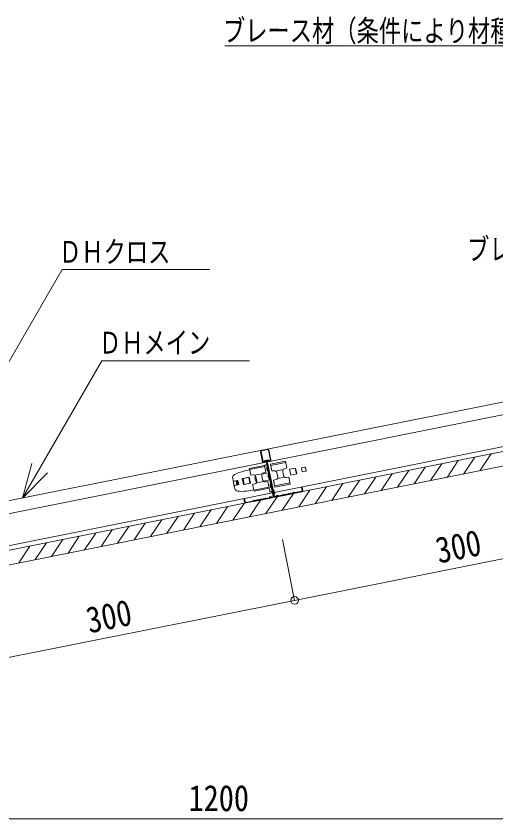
# Model space of a CAD drawing. Units: millimetres, scale not verified. Extents: x -205 to 205, y -142 to 143.
# Drawn here: x -4.4 to 36, y -4.6 to 63 of the extents above; entities that cross this region are included whole.
import ezdxf
from ezdxf.enums import TextEntityAlignment as Align

# ---------------------------------------------------------------- set-up
doc = ezdxf.new("R2010")
doc.units = ezdxf.units.MM
doc.header["$LTSCALE"] = 0.25
for name, color, linetype, lineweight in [('1-1_1-0 断面', 7, 'Continuous', 18), ('1-2_1-1 寸法', 7, 'Continuous', 18), ('1-3_1-2 文字', 7, 'Continuous', 18), ('1-4_1-3 ＤＨクロス', 7, 'Continuous', 18)]:
    doc.layers.add(name, color=color, linetype=linetype, lineweight=lineweight)
doc.styles.add('ＭＳ ゴシック', font='')
doc.styles.get('ＭＳ ゴシック').set_extended_font_data('MS Gothic')

msp = doc.modelspace()

# ---------------------------------------------------------------- linework, layer by layer
at = {"layer": '1-1_1-0 断面'}
for p, q in [((-53.6225, 7.0558), (198.7027, 57.5208)), ((-42.9686, 13.5105), (74.0492, 36.9141)), ((-42.9351, 14.5982), (66.3472, 36.4547)), ((-53.6225, 8.6875), (76.0255, 34.6171)), ((33.2635, 24.433), (34.2049, 25.845)), ((34.6503, 24.7103), (35.5916, 26.1224)), ((16.5171, 25.1661), (15.2423, 24.9111)), ((16.5373, 25.065), (15.2626, 24.81)), ((16.6315, 24.5943), (16.5171, 25.1661)), ((16.6118, 25.2022), (16.7099, 25.2219)), ((17.0074, 25.2641), (18.2821, 25.5191)), ((17.0074, 25.2641), (17.1217, 24.6923)), ((17.0276, 25.163), (18.3024, 25.418)), ((30.49, 23.8783), (31.4314, 25.2903)), ((31.8768, 24.1556), (32.8181, 25.5677)), ((13.9941, 24.3825), (14.1264, 24.4479)), ((14.8678, 24.7005), (15.2685, 24.7806)), ((15.3567, 24.3393), (15.2423, 24.9111)), ((15.3567, 24.3393), (15.5736, 24.3633)), ((16.3152, 24.457), (15.7014, 24.3343)), ((16.2968, 24.4254), (16.8472, 24.5354)), ((16.6315, 24.5943), (16.422, 24.533)), ((17.1217, 24.6923), (17.3387, 24.7163)), ((17.4664, 24.6873), (18.0803, 24.8101)), ((17.5568, 24.5568), (17.6281, 24.2003)), ((18.0471, 24.6548), (18.1184, 24.2984)), ((18.622, 24.8394), (19.1224, 24.9395)), ((18.7201, 24.3491), (18.622, 24.8394)), ((19.2204, 24.4492), (18.7201, 24.3491)), ((19.1006, 24.9351), (19.1987, 24.4449)), ((19.1123, 24.9375), (19.2104, 24.4472)), ((19.1224, 24.9395), (19.2204, 24.4492)), ((19.9115, 25.0208), (19.6173, 24.962)), ((19.6173, 24.962), (19.686, 24.6188)), ((19.9801, 24.6776), (19.686, 24.6188)), ((19.9703, 24.9816), (20.0194, 24.7365)), ((26.3298, 23.0462), (27.2711, 24.4583)), ((27.7165, 23.3236), (28.6579, 24.7356)), ((29.1033, 23.6009), (30.0446, 25.013)), ((13.8329, 24.0548), (13.8643, 23.8981)), ((13.8907, 23.7657), (13.9398, 23.5205)), ((13.93, 23.8245), (14.2241, 23.8834)), ((13.9584, 23.8353), (14.2722, 23.8981)), ((14.1261, 23.8638), (14.1947, 23.5205)), ((14.1751, 23.8736), (14.2437, 23.5304)), ((14.2241, 23.8834), (14.2928, 23.5402)), ((14.2722, 23.8981), (14.3428, 23.5451)), ((14.6399, 24.0481), (14.6889, 24.0579)), ((14.7399, 23.548), (14.6399, 24.0481)), ((15.2282, 24.1658), (14.6889, 24.0579)), ((14.6889, 24.0579), (14.7889, 23.5578)), ((15.19, 24.153), (14.6897, 24.053)), ((14.6897, 24.053), (14.7877, 23.5627)), ((14.7114, 24.0573), (14.8095, 23.567)), ((15.2881, 23.6627), (15.19, 24.153)), ((15.3283, 23.6657), (15.2282, 24.1658)), ((15.7097, 24.104), (15.7489, 23.9079)), ((15.7917, 24.2038), (15.863, 23.8473)), ((16.4437, 23.8149), (15.8298, 23.6921)), ((16.282, 24.3018), (16.3533, 23.9454)), ((16.4145, 23.837), (16.9649, 23.9471)), ((16.7884, 23.8098), (16.5714, 23.7858)), ((16.7884, 23.8098), (16.9027, 23.2381)), ((17.2786, 23.9079), (17.4881, 23.9692)), ((17.2786, 23.9079), (17.393, 23.3361)), ((17.3728, 23.4372), (18.6475, 23.6921)), ((17.5949, 24.0451), (18.2087, 24.1679)), ((23.5562, 22.4915), (24.4976, 23.9036)), ((24.943, 22.7689), (25.8844, 24.1809)), ((13.9976, 23.2315), (13.9662, 23.3882)), ((13.9986, 23.4813), (14.2928, 23.5402)), ((14.029, 23.4823), (14.3428, 23.5451)), ((14.7889, 23.5578), (14.7399, 23.548)), ((14.7877, 23.5627), (15.2881, 23.6627)), ((14.7889, 23.5578), (15.3283, 23.6657)), ((15.2012, 23.0335), (15.6018, 23.1136)), ((15.5136, 23.5549), (15.7231, 23.6162)), ((15.5136, 23.5549), (15.6279, 22.9831)), ((16.8825, 23.3391), (15.6077, 23.0842)), ((16.9027, 23.2381), (15.6279, 22.9831)), ((16.8766, 23.3686), (16.9492, 23.0057)), ((17.1433, 23.0548), (17.31, 23.0881)), ((17.393, 23.3361), (18.6677, 23.5911)), ((19.396, 21.6595), (20.3374, 23.0715)), ((20.7827, 21.9368), (21.7241, 23.3489)), ((22.1695, 22.2142), (23.1109, 23.6262)), ((14.2724, 22.9909), (14.4197, 22.9814)), ((16.6225, 21.1048), (17.5639, 22.5168)), ((17.0668, 22.9273), (17.1649, 22.9469)), ((18.0092, 21.3821), (18.9506, 22.7942)), ((12.4622, 20.2727), (13.4036, 21.6848)), ((13.849, 20.5501), (14.7904, 21.9621)), ((15.2357, 20.8274), (16.1771, 22.2395)), ((9.6887, 19.718), (10.6301, 21.1301)), ((11.0755, 19.9954), (12.0169, 21.4074)), ((5.5285, 18.886), (6.4699, 20.298)), ((6.9152, 19.1633), (7.8566, 20.5754)), ((8.302, 19.4407), (9.2434, 20.8527)), ((2.755, 18.3313), (3.6963, 19.7433)), ((4.1417, 18.6086), (5.0831, 20.0207)), ((-0.0185, 17.7766), (0.9228, 19.1886)), ((1.3682, 18.0539), (2.3096, 19.466)), ((-4.1788, 16.9445), (-3.2374, 18.3566)), ((-2.792, 17.2219), (-1.8507, 18.6339)), ((-1.4053, 17.4992), (-0.4639, 18.9113))]:
    msp.add_line(p, q, dxfattribs=at)
for points in [[(-53.5441, 8.2952), (75.6045, 34.125), (198.7027, 58.7446)], [(18.2821, 25.5191), (18.3965, 24.9473), (18.187, 24.886)], [(18.6677, 23.5911), (18.5534, 24.1628), (18.3365, 24.1388)], [(17.2022, 22.7606), (17.3689, 22.7939), (17.31, 23.0881)]]:
    msp.add_lwpolyline(points, dxfattribs=at)
for centre, radius, start, end in [((16.6315, 25.1042), 0.1, 101.30993, 191.30993), ((16.9845, 24.9198), 0.29, 147.70711, 234.91275), ((14.1271, 24.1136), 0.3, 116.30993, 191.30993), ((15.4561, 21.7587), 3, 101.30993, 116.30993), ((15.5956, 24.1645), 0.2, 11.30993, 96.30993), ((16.4781, 24.341), 0.2, 106.30993, 191.30993), ((17.4184, 24.3437), 0.6025, 161.4471, 221.17277), ((17.3607, 24.5175), 0.2, 11.30993, 96.30993), ((18.2432, 24.694), 0.2, 106.30993, 191.30993), ((19.9213, 24.9718), 0.05, 11.30993, 101.30993), ((19.9703, 24.7267), 0.05, 281.30993, 11.30993), ((13.9427, 23.9138), 0.08, 191.30993, 281.30993), ((13.9398, 23.7755), 0.05, 101.30993, 191.30993), ((15.9058, 24.1432), 0.2, 137.08667, 191.30993), ((15.6669, 23.8081), 0.2, 286.30993, 11.30993), ((15.9451, 23.9471), 0.2, 191.30993, 245.5332), ((16.5494, 23.9846), 0.2, 191.30993, 276.30993), ((17.432, 24.1611), 0.2, 286.30993, 11.30993), ((18.3145, 24.3376), 0.2, 191.30993, 276.30993), ((13.9888, 23.5304), 0.05, 191.30993, 281.30993), ((14.0447, 23.4039), 0.08, 101.30993, 191.30993), ((14.2918, 23.2903), 0.3, 191.30993, 266.30993), ((14.6128, 25.9752), 3, 266.30993, 281.30993), ((17.0472, 23.0254), 0.1, 191.30993, 281.30993), ((17.2688, 23.498), 0.29, 147.70711, 234.91275)]:
    msp.add_arc(centre, radius, start, end, dxfattribs=at)
at = {"layer": '1-2_1-1 寸法'}
for p, q in [((19.0469, 13.792), (48.4643, 19.6755)), ((19.0469, 13.792), (18.0208, 18.9225)), ((-10.3706, 7.9085), (19.0469, 13.792)), ((-46.5066, -4.6192), (73.4934, -4.6192))]:
    msp.add_line(p, q, dxfattribs=at)
msp.add_circle((19.0469, 13.792), 0.319, dxfattribs=at)
at = {"layer": '1-3_1-2 文字'}
for p, q in [((-0.5158, 41.6718), (-12.6497, 20.6553)), ((-0.5158, 41.6718), (11.9176, 41.6718)), ((2.8103, 33.9717), (-3.8634, 22.4125)), ((2.8103, 33.9717), (15.2436, 33.9717)), ((-3.8634, 22.4125), (-3.0869, 25.3103)), ((-3.8634, 22.4125), (-1.7421, 24.5339))]:
    msp.add_line(p, q, dxfattribs=at)
msp.add_lwpolyline([(13.1778, 60.4919), (53.9977, 60.4919), (57.7165, 54.0508), (56.9401, 56.9485)], dxfattribs=at)
at = {"layer": '1-4_1-3 ＤＨクロス'}
for p, q in [((16.248, 26.4349), (16.7678, 26.5388)), ((16.2579, 26.3858), (16.7776, 26.4898)), ((17.0051, 25.6072), (16.8364, 26.4505)), ((16.8854, 26.4604), (17.0541, 25.6171)), ((16.1696, 26.3172), (16.3383, 25.4739)), ((16.3873, 25.4837), (16.2186, 26.327)), ((16.4793, 25.4678), (16.5375, 25.5552)), ((16.5195, 25.438), (16.5791, 25.5275)), ((16.6517, 25.5131), (17.2433, 22.5547)), ((16.7007, 25.5229), (17.2924, 22.5645)), ((16.7209, 25.4216), (17.2924, 22.5645)), ((16.7497, 25.5327), (17.3414, 22.5743)), ((16.9006, 25.5142), (16.8111, 25.5739)), ((16.9262, 25.5572), (16.8389, 25.6155)), ((19.685, 23.349), (19.636, 23.3392)), ((19.636, 23.3392), (19.6948, 23.045)), ((19.7438, 23.0548), (19.685, 23.349)), ((14.7821, 22.3684), (14.8311, 22.3782)), ((14.8409, 22.0742), (14.7821, 22.3684)), ((14.8311, 22.3782), (14.8899, 22.084)), ((16.2888, 22.3128), (16.3446, 22.324)), ((16.4555, 22.3461), (16.5113, 22.3573)), ((16.9049, 22.436), (16.6222, 22.3795)), ((16.632, 22.3305), (16.9134, 22.3867)), ((16.9321, 22.456), (16.9438, 22.4773)), ((16.9876, 22.4533), (16.976, 22.432)), ((17.0477, 22.4653), (17.0666, 22.4502)), ((17.0979, 22.4892), (17.079, 22.5043)), ((17.2041, 22.4959), (17.1307, 22.4812)), ((17.1405, 22.4322), (17.2139, 22.4468)), ((17.4002, 22.5351), (17.4736, 22.5498)), ((17.4834, 22.5007), (17.41, 22.4861)), ((17.5009, 22.5698), (17.5125, 22.591)), ((17.5564, 22.567), (17.5447, 22.5458)), ((17.6164, 22.5791), (17.6354, 22.5639)), ((17.6666, 22.6029), (17.6477, 22.6181)), ((17.6995, 22.5949), (17.9821, 22.6515)), ((17.9919, 22.6024), (17.7106, 22.5462)), ((18.1488, 22.6848), (18.0931, 22.6737)), ((18.1029, 22.6246), (18.1586, 22.6358)), ((18.3155, 22.7182), (18.2598, 22.707)), ((18.2696, 22.658), (18.3253, 22.6691)), ((18.4822, 22.7515), (18.4265, 22.7403)), ((18.4363, 22.6913), (18.492, 22.7025)), ((18.6489, 22.7848), (18.5932, 22.7737)), ((18.603, 22.7246), (18.6587, 22.7358)), ((18.8156, 22.8182), (18.7599, 22.807)), ((18.7697, 22.758), (18.8254, 22.7691)), ((18.9266, 22.8404), (18.9424, 22.8435)), ((18.9364, 22.7913), (18.9522, 22.7945)), ((18.9551, 22.852), (18.9658, 22.8681)), ((19.0074, 22.8404), (18.9967, 22.8243)), ((19.0352, 22.8459), (19.0512, 22.8352)), ((19.0629, 22.8875), (19.0789, 22.8768)), ((19.6556, 22.9862), (19.094, 22.8738)), ((19.6654, 22.9371), (19.1038, 22.8248)), ((14.9488, 22.0448), (15.5104, 22.1571)), ((14.9586, 21.9958), (15.5202, 22.1081)), ((15.5338, 22.1817), (15.5231, 22.1656)), ((15.5754, 22.154), (15.5647, 22.1379)), ((15.6031, 22.1595), (15.6192, 22.1488)), ((15.6469, 22.1904), (15.6309, 22.2011)), ((15.6778, 22.1906), (15.6619, 22.1874)), ((15.6876, 22.1416), (15.6717, 22.1384)), ((15.7887, 22.2128), (15.8445, 22.2239)), ((15.7985, 22.1638), (15.8543, 22.1749)), ((15.9554, 22.2461), (16.0112, 22.2573)), ((16.021, 22.2082), (15.9652, 22.1971)), ((16.1221, 22.2795), (16.1779, 22.2906)), ((16.1877, 22.2416), (16.1319, 22.2304)), ((16.2986, 22.2638), (16.3544, 22.2749)), ((16.5211, 22.3083), (16.4653, 22.2971))]:
    msp.add_line(p, q, dxfattribs=at)
for centre, radius, start, end in [((16.2677, 26.3368), 0.1, 101.30993, 191.30993), ((16.2677, 26.3368), 0.05, 101.30993, 191.30993), ((16.7874, 26.4407), 0.1, 11.30993, 101.30993), ((16.7874, 26.4407), 0.05, 11.30993, 101.30993), ((16.4363, 25.4935), 0.1, 191.30993, 326.30993), ((16.4363, 25.4935), 0.05, 191.30993, 329.1579), ((16.6124, 25.5053), 0.09, 11.30993, 146.30993), ((16.6124, 25.5053), 0.04, 11.30993, 146.30993), ((16.7889, 25.5406), 0.09, 56.30993, 191.30993), ((16.7889, 25.5406), 0.04, 56.30993, 191.30993), ((16.956, 25.5974), 0.1, 236.30993, 11.30993), ((16.956, 25.5974), 0.05, 233.46196, 11.30993), ((19.6458, 23.0352), 0.05, 281.30993, 11.30993), ((19.6458, 23.0352), 0.1, 281.30993, 11.30993), ((16.2431, 22.2527), 0.07, 62.36749, 140.25237), ((16.3406, 22.3436), 0.02, 281.30993, 320.25237), ((16.4098, 22.286), 0.07, 62.36749, 140.25237), ((16.4516, 22.3658), 0.02, 242.36749, 281.30993), ((16.5073, 22.3769), 0.02, 281.30993, 320.25237), ((16.5073, 22.3769), 0.07, 281.30993, 320.25237), ((16.5765, 22.3194), 0.07, 62.36749, 140.25237), ((16.5765, 22.3194), 0.02, 62.36749, 138.17983), ((16.6183, 22.3991), 0.07, 242.36749, 281.30993), ((16.6183, 22.3991), 0.02, 242.36749, 281.30993), ((16.897, 22.4752), 0.04, 281.30993, 331.30993), ((16.897, 22.4752), 0.09, 281.30993, 331.30993), ((17.0227, 22.4341), 0.09, 51.30993, 151.30993), ((17.0227, 22.4341), 0.04, 51.30993, 151.30993), ((17.1229, 22.5204), 0.09, 231.30993, 281.30993), ((17.1229, 22.5204), 0.04, 231.30993, 281.30993), ((17.1943, 22.5449), 0.05, 281.30993, 11.30993), ((17.1943, 22.5449), 0.1, 281.30993, 11.30993), ((17.3904, 22.5841), 0.1, 191.30993, 281.30993), ((17.3904, 22.5841), 0.05, 191.30993, 281.30993), ((17.4658, 22.589), 0.04, 281.30993, 331.30993), ((17.4658, 22.589), 0.09, 281.30993, 331.30993), ((17.5914, 22.5478), 0.09, 51.30993, 151.30993), ((17.5914, 22.5478), 0.04, 51.30993, 151.30993), ((17.6916, 22.6342), 0.09, 231.30993, 281.30993), ((17.6916, 22.6342), 0.04, 231.30993, 281.30993), ((17.9782, 22.6711), 0.02, 281.30993, 320.25237), ((17.9782, 22.6711), 0.07, 281.30993, 320.25237), ((18.0474, 22.6135), 0.07, 62.36749, 140.25237), ((18.0474, 22.6135), 0.02, 64.44003, 140.25237), ((18.0892, 22.6933), 0.07, 242.36749, 281.30993), ((18.0892, 22.6933), 0.02, 242.36749, 281.30993), ((18.1449, 22.7044), 0.02, 281.30993, 320.25237), ((18.1449, 22.7044), 0.07, 281.30993, 320.25237), ((18.2141, 22.6469), 0.07, 62.36749, 140.25237), ((18.2141, 22.6469), 0.02, 64.44003, 140.25237), ((18.2559, 22.7266), 0.07, 242.36749, 281.30993), ((18.2559, 22.7266), 0.02, 242.36749, 281.30993), ((18.3116, 22.7378), 0.02, 281.30993, 320.25237), ((18.3116, 22.7378), 0.07, 281.30993, 320.25237), ((18.3808, 22.6802), 0.07, 62.36749, 140.25237), ((18.3808, 22.6802), 0.02, 64.44003, 140.25237), ((18.4226, 22.7599), 0.07, 242.36749, 281.30993), ((18.4226, 22.7599), 0.02, 242.36749, 281.30993), ((18.4783, 22.7711), 0.02, 281.30993, 320.25237), ((18.4783, 22.7711), 0.07, 281.30993, 320.25237), ((18.5475, 22.7136), 0.07, 62.36749, 140.25237), ((18.5475, 22.7136), 0.02, 64.44003, 140.25237), ((18.5892, 22.7933), 0.07, 242.36749, 281.30993), ((18.5892, 22.7933), 0.02, 242.36749, 281.30993), ((18.645, 22.8044), 0.02, 281.30993, 320.25237), ((18.645, 22.8044), 0.07, 281.30993, 320.25237), ((18.7142, 22.7469), 0.07, 62.36749, 140.25237), ((18.7142, 22.7469), 0.02, 64.44003, 140.25237), ((18.7559, 22.8266), 0.07, 242.36749, 281.30993), ((18.7559, 22.8266), 0.02, 242.36749, 281.30993), ((18.8117, 22.8378), 0.02, 281.30993, 320.25237), ((18.8117, 22.8378), 0.07, 281.30993, 320.25237), ((18.8809, 22.7802), 0.07, 62.36749, 140.25237), ((18.8809, 22.7802), 0.02, 62.36749, 138.17983), ((18.9226, 22.86), 0.07, 242.36749, 281.30993), ((18.9226, 22.86), 0.02, 242.36749, 281.30993), ((18.9385, 22.8631), 0.02, 281.30993, 326.30993), ((18.9385, 22.8631), 0.07, 281.30993, 326.30993), ((19.0241, 22.8293), 0.07, 56.30993, 146.30993), ((19.0241, 22.8293), 0.02, 56.30993, 146.30993), ((19.09, 22.8934), 0.07, 236.30993, 281.30993), ((19.09, 22.8934), 0.02, 236.30993, 281.30993), ((14.939, 22.0938), 0.1, 191.30993, 281.30993), ((14.939, 22.0938), 0.05, 191.30993, 281.30993), ((15.5065, 22.1767), 0.02, 281.30993, 326.30993), ((15.5065, 22.1767), 0.07, 281.30993, 326.30993), ((15.592, 22.1429), 0.07, 56.30993, 146.30993), ((15.592, 22.1429), 0.02, 56.30993, 146.30993), ((15.658, 22.207), 0.07, 236.30993, 281.30993), ((15.658, 22.207), 0.02, 236.30993, 281.30993), ((15.6738, 22.2102), 0.02, 281.30993, 320.25237), ((15.6738, 22.2102), 0.07, 281.30993, 320.25237), ((15.743, 22.1527), 0.07, 62.36749, 140.25237), ((15.743, 22.1527), 0.02, 64.44003, 140.25237), ((15.7848, 22.2324), 0.07, 242.36749, 281.30993), ((15.7848, 22.2324), 0.02, 242.36749, 281.30993), ((15.8405, 22.2435), 0.02, 281.30993, 320.25237), ((15.8405, 22.2435), 0.07, 281.30993, 320.25237), ((15.9097, 22.186), 0.07, 62.36749, 140.25237), ((15.9097, 22.186), 0.02, 62.36749, 138.17983), ((15.9515, 22.2657), 0.07, 242.36749, 281.30993), ((15.9515, 22.2657), 0.02, 242.36749, 281.30993), ((16.0072, 22.2769), 0.02, 281.30993, 320.25237), ((16.0072, 22.2769), 0.07, 281.30993, 320.25237), ((16.0764, 22.2193), 0.07, 62.36749, 140.25237), ((16.0764, 22.2193), 0.02, 62.36749, 138.17983), ((16.1182, 22.2991), 0.07, 242.36749, 281.30993), ((16.1182, 22.2991), 0.02, 242.36749, 281.30993), ((16.1739, 22.3102), 0.02, 281.30993, 320.25237), ((16.1739, 22.3102), 0.07, 281.30993, 320.25237), ((16.2431, 22.2527), 0.02, 62.36749, 138.17983), ((16.2849, 22.3324), 0.07, 242.36749, 281.30993), ((16.2849, 22.3324), 0.02, 242.36749, 281.30993), ((16.3406, 22.3436), 0.07, 281.30993, 320.25237), ((16.4098, 22.286), 0.02, 62.36749, 138.17983), ((16.4516, 22.3658), 0.07, 242.36749, 281.30993)]:
    msp.add_arc(centre, radius, start, end, dxfattribs=at)

# ---------------------------------------------------------------- texts
at = {"layer": '1-2_1-1 寸法', "style": 'ＭＳ ゴシック', "width": 0.85}
for p in [(31.3041, 16.2434), (1.8867, 10.36)]:
    msp.add_text('300', height=2.199, rotation=11.31, dxfattribs=at).set_placement(p, align=Align.BOTTOM_LEFT)
msp.add_text('1200', height=2.199, dxfattribs=at).set_placement((10.1184, -4.6192), align=Align.BOTTOM_LEFT)
at = {"layer": '1-3_1-2 文字', "style": 'ＭＳ ゴシック', "width": 0.75}
for s, p in [('ブレース材（条件により材種異なる）', (13.0126, 60.3223)), ('ブレース角度60°以下', (33.5651, 41.9079))]:
    msp.add_text(s, height=1.833, rotation=359.933, dxfattribs=at).set_placement(p, align=Align.BOTTOM_LEFT)
for s, p in [('ＤＨクロス', (-0.7845, 41.6846)), ('ＤＨメイン', (2.5705, 34.0335))]:
    msp.add_text(s, height=1.833, dxfattribs=at).set_placement(p, align=Align.BOTTOM_LEFT)

doc.saveas('drawing.dxf')
